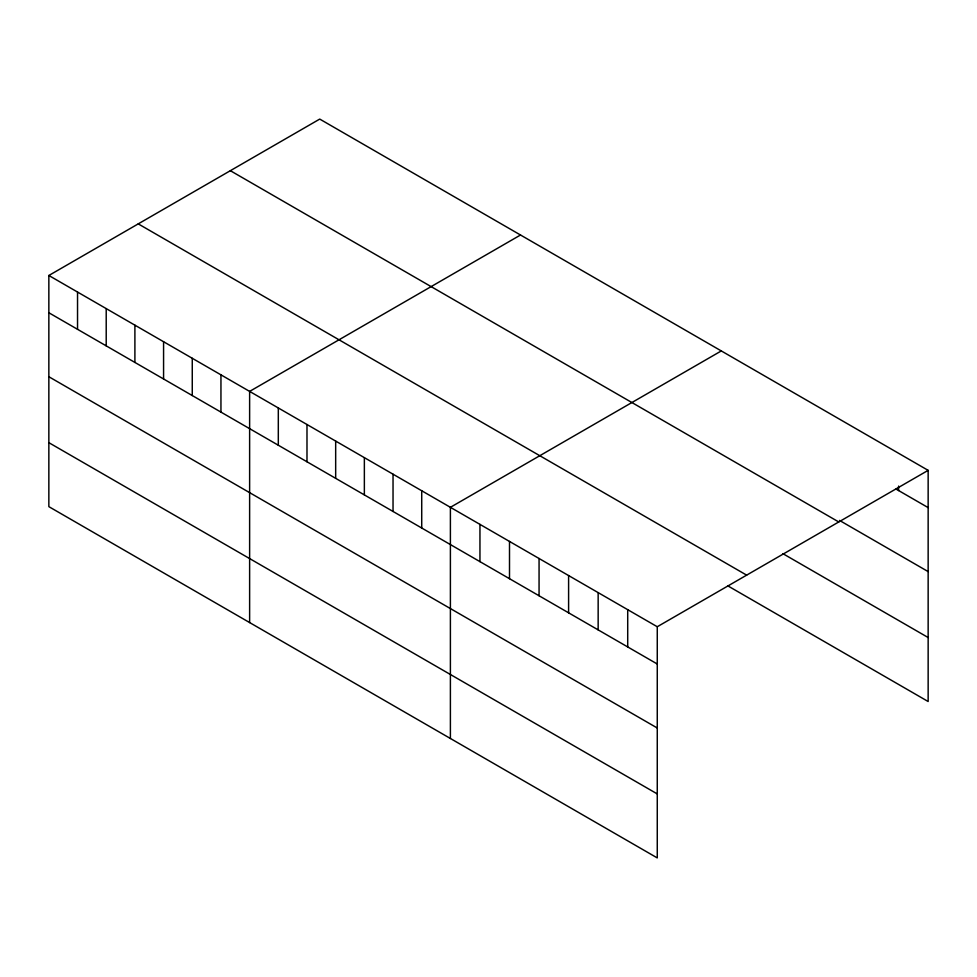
<?xml version="1.0" encoding="UTF-8"?>
<svg xmlns="http://www.w3.org/2000/svg" width="977" height="977" viewBox="0 0 977 977"><rect width="100%" height="100%" fill="white"/><g stroke="black" fill="none" stroke-linecap="round" stroke-linejoin="round"><path stroke-width="1.47" d="M48.85 275.49L657.265 626.745L657.265 857.916L48.85 506.648L48.85 275.49L319.735 119.084L928.15 470.352L928.15 701.51L727.718 585.797M520.521 235.005L249.624 391.398L249.624 622.569M721.295 350.926L450.397 507.319L450.397 738.478M657.265 626.745L928.15 470.352M896.031 489.062L928.15 507.613M839.499 520.411L928.15 571.594M230.352 170.694L838.754 521.962M782.968 553.703L928.15 637.529M138.245 223.88L746.648 575.135M48.85 312.75L657.265 664.006M48.85 376.731L657.265 727.999M48.85 442.666L657.265 793.922M898.596 486.082L898.596 490.552M627.71 609.685L627.71 646.945M598.156 592.624L598.156 629.884M568.602 575.563L568.602 612.823M539.06 558.502L539.06 595.762M509.505 541.441L509.505 578.702M479.951 524.38L479.951 561.641M421.722 490.759L421.722 528.02M393.035 474.199L393.035 511.459M364.36 457.639L364.36 494.899M335.673 441.079L335.673 478.339M306.986 424.519L306.986 461.779M278.311 407.959L278.311 445.219M220.949 374.838L220.949 412.099M192.261 358.278L192.261 395.538M163.574 341.718L163.574 378.991M134.899 325.158L134.899 362.43M106.212 308.598L106.212 345.87M77.537 292.05L77.537 329.31"/></g></svg>
